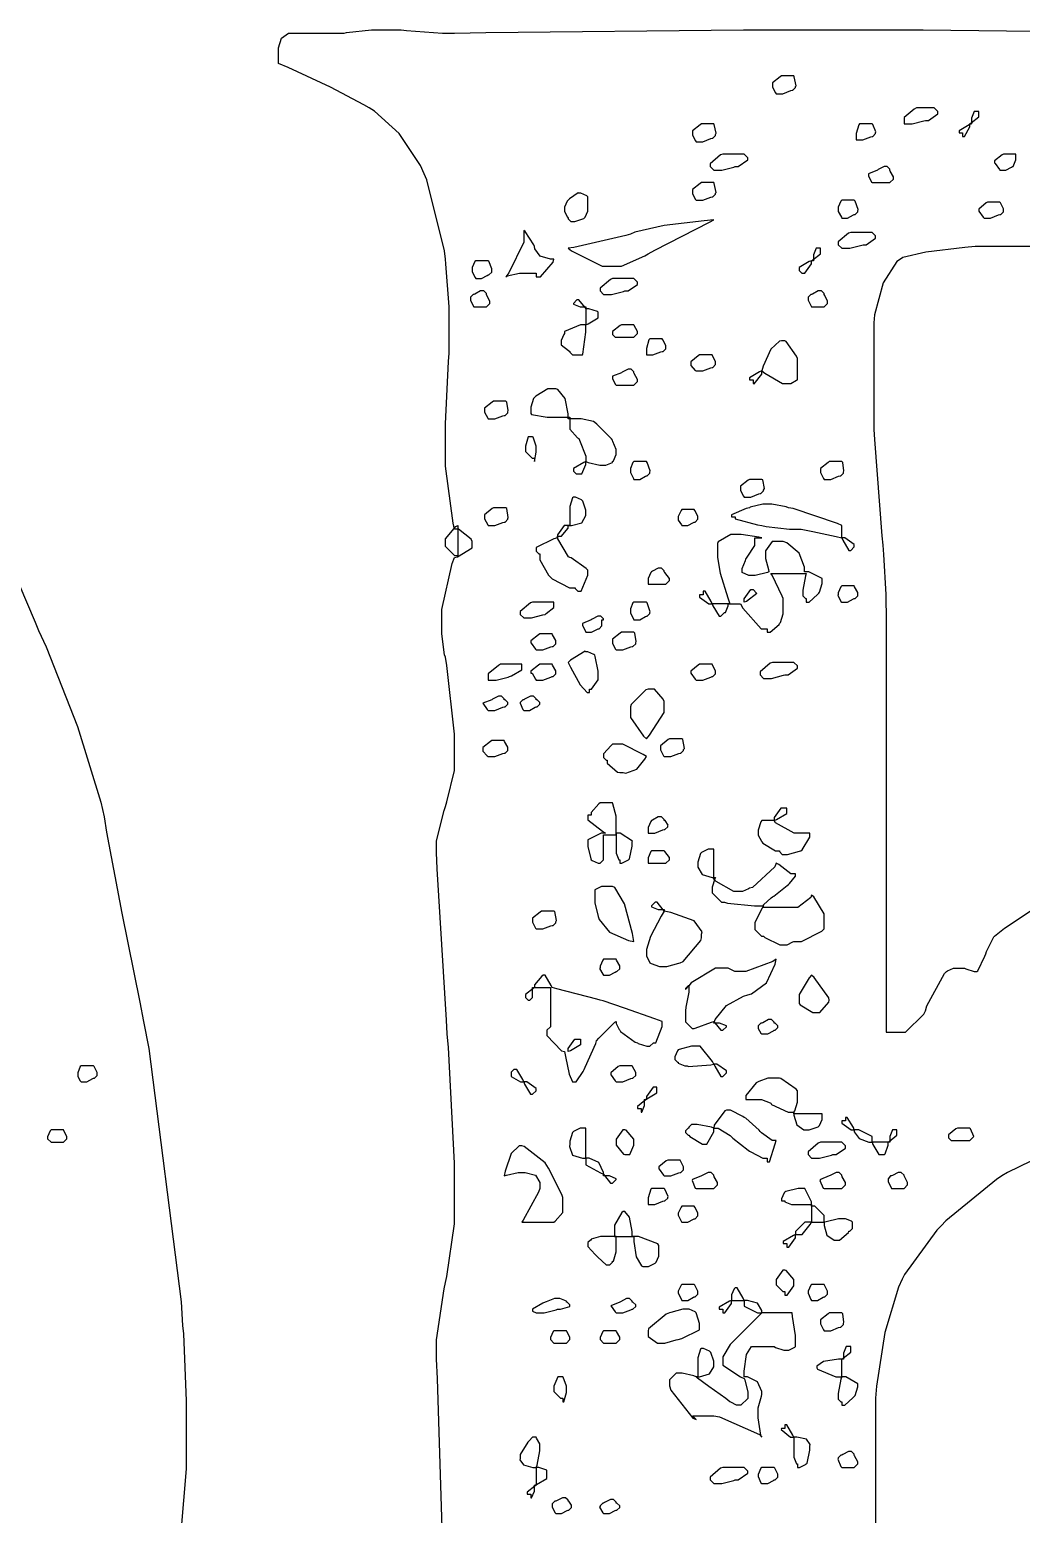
# Model space of a CAD drawing. Extents: x 55 to 302, y 40 to 307.
# Drawn here: x 137.55 to 157.23, y 113.44 to 142.91 of the extents above; entities that cross this region are included whole.
import ezdxf

# ---------------------------------------------------------------- set-up
doc = ezdxf.new("R2010")
doc.units = 0
doc.header["$MEASUREMENT"] = 0

msp = doc.modelspace()

# ---------------------------------------------------------------- linework, layer by layer
at = {"color": 32}
for points in [[(145.758, 112.528), (145.644, 116.136), (145.627, 116.523), (145.627, 116.903), (145.776, 117.917), (145.803, 118.04), (145.83, 118.164), (145.98, 119.209), (145.98, 119.556), (145.98, 120.412), (145.864, 122.706), (145.838, 122.979), (145.82, 123.253), (145.635, 126.252), (145.627, 126.577), (145.627, 126.807), (145.776, 127.415), (145.803, 127.493), (145.83, 127.581), (145.98, 128.204), (145.98, 128.411), (145.98, 128.924), (145.83, 130.291), (145.803, 130.458), (145.785, 130.502), (145.733, 130.919), (145.733, 131.057), (145.733, 131.402), (145.936, 132.318), (145.98, 132.432), (146.04, 132.45), (146.333, 132.624), (146.333, 132.68), (146.333, 132.751), (146.315, 132.795), (146.062, 132.997), (145.98, 132.997), (145.952, 133.113), (145.803, 134.244), (145.803, 134.621), (145.803, 135.088), (145.864, 136.323), (145.874, 136.489), (145.874, 137.09), (145.874, 137.408), (145.812, 138.263), (145.803, 138.359), (145.785, 138.519), (145.433, 139.93), (145.38, 140.053), (145.308, 140.213), (144.885, 140.852), (144.391, 141.297), (144.286, 141.358), (144.18, 141.42), (143.518, 141.773), (142.681, 142.161), (142.486, 142.24), (142.486, 142.486), (142.486, 142.551), (142.544, 142.743), (142.686, 142.839), (142.735, 142.839), (143.793, 142.839), (143.837, 142.857), (144.333, 142.911), (144.498, 142.911), (144.921, 142.911), (145.026, 142.893), (145.741, 142.839), (145.98, 142.839), (146.605, 142.857), (151.718, 142.911), (153.422, 142.911), (155.283, 142.911), (160.257, 142.849)], [(159.033, 138.606), (156.317, 138.606), (156.112, 138.589), (155.337, 138.497), (154.878, 138.387), (154.833, 138.359), (154.763, 138.307), (154.491, 137.884), (154.322, 137.249), (154.304, 137.09), (154.304, 134.973), (154.322, 134.779), (154.463, 132.866), (154.481, 132.68), (154.499, 132.496), (154.543, 131.702), (154.553, 131.166), (154.553, 130.987), (154.553, 123.013), (154.799, 123.013), (154.932, 123.013), (155.301, 123.366), (155.328, 123.436), (155.355, 123.534), (155.707, 124.179), (155.751, 124.214), (155.768, 124.231), (155.888, 124.284), (155.928, 124.284), (156.104, 124.284), (156.13, 124.267), (156.296, 124.214), (156.351, 124.214), (156.367, 124.231), (156.509, 124.522), (156.527, 124.567), (156.544, 124.611), (156.686, 124.901), (156.704, 124.919), (156.897, 125.078), (157.982, 125.797)], [(137.009, 132.672), (137.654, 131.147), (137.724, 130.987), (137.874, 130.661), (138.496, 129.082), (138.958, 127.575), (139.03, 127.283), (139.075, 126.983), (139.378, 125.374), (139.735, 123.606), (139.806, 123.226), (139.806, 123.226), (139.911, 122.688), (140.554, 117.661), (140.582, 117.192), (140.599, 117.026), (140.652, 115.696), (140.652, 115.252), (140.652, 114.344), (140.45, 111.911)], [(158.105, 120.782), (156.96, 120.227), (156.846, 120.157), (156.74, 120.086), (155.733, 119.266), (155.645, 119.169), (155.557, 119.08), (154.914, 118.199), (154.869, 118.11), (154.798, 117.952), (154.525, 117.048), (154.357, 115.985), (154.34, 115.747), (154.34, 112.43)]]:
    msp.add_lwpolyline(points, dxfattribs=at)
for points in [[(152.717, 141.993), (152.47, 141.993), (152.443, 141.976), (152.294, 141.857), (152.294, 141.817), (152.294, 141.773), (152.354, 141.658), (152.364, 141.64), (152.436, 141.64), (152.496, 141.64), (152.655, 141.702), (152.683, 141.71), (152.699, 141.71), (152.753, 141.764), (152.753, 141.781), (152.761, 141.799), (152.725, 141.976), (152.717, 141.993)], [(154.905, 141.041), (154.976, 141.041), (155.064, 141.041), (155.301, 141.103), (155.328, 141.111), (155.389, 141.111), (155.575, 141.243), (155.575, 141.288), (155.505, 141.358), (155.152, 141.358), (155.108, 141.332), (154.905, 141.166), (154.905, 141.111), (154.905, 141.041)], [(156.21, 141.041), (156.236, 141.059), (156.387, 141.178), (156.387, 141.217), (156.387, 141.288), (156.317, 141.288), (156.299, 141.288), (156.245, 141.155), (156.245, 141.111), (156.245, 141.041), (156.2, 141.024), (155.998, 140.904), (155.998, 140.865), (156.068, 140.865), (156.068, 140.794), (156.103, 140.794), (156.21, 140.98), (156.21, 141.041)], [(151.129, 141.041), (150.883, 141.041), (150.855, 141.024), (150.706, 140.904), (150.706, 140.865), (150.706, 140.82), (150.767, 140.706), (150.777, 140.688), (150.848, 140.688), (150.909, 140.688), (151.068, 140.75), (151.095, 140.758), (151.112, 140.758), (151.165, 140.812), (151.165, 140.829), (151.173, 140.856), (151.138, 141.032), (151.129, 141.041)], [(154.27, 141.041), (154.023, 141.041), (154.005, 141.024), (153.952, 140.852), (153.952, 140.794), (153.952, 140.722), (154.023, 140.722), (154.084, 140.722), (154.243, 140.786), (154.27, 140.794), (154.287, 140.794), (154.34, 140.848), (154.34, 140.865), (154.348, 140.883), (154.287, 141.032), (154.27, 141.041)], [(151.73, 140.442), (151.306, 140.442), (151.262, 140.424), (151.059, 140.251), (151.059, 140.193), (151.129, 140.123), (151.201, 140.123), (151.289, 140.123), (151.526, 140.185), (151.554, 140.193), (151.614, 140.193), (151.801, 140.325), (151.801, 140.37), (151.73, 140.442)], [(156.81, 140.123), (156.88, 140.123), (156.924, 140.123), (157.038, 140.185), (157.056, 140.193), (157.073, 140.193), (157.127, 140.325), (157.127, 140.37), (157.127, 140.442), (156.88, 140.442), (156.852, 140.424), (156.704, 140.305), (156.704, 140.265), (156.712, 140.257), (156.8, 140.133), (156.81, 140.123)], [(154.27, 139.876), (154.623, 139.876), (154.693, 139.947), (154.693, 139.991), (154.631, 140.106), (154.623, 140.123), (154.623, 140.141), (154.569, 140.193), (154.553, 140.193), (154.509, 140.193), (154.392, 140.133), (154.376, 140.123), (154.2, 140.053), (154.2, 140.009), (154.26, 139.886), (154.27, 139.876)], [(151.129, 139.876), (150.883, 139.876), (150.855, 139.86), (150.706, 139.74), (150.706, 139.7), (150.706, 139.656), (150.767, 139.542), (150.777, 139.524), (150.848, 139.524), (150.909, 139.524), (151.068, 139.586), (151.095, 139.594), (151.112, 139.594), (151.165, 139.648), (151.165, 139.664), (151.173, 139.682), (151.138, 139.86), (151.129, 139.876)], [(148.237, 139.524), (148.219, 139.507), (148.167, 139.387), (148.167, 139.347), (148.167, 139.303), (148.227, 139.189), (148.237, 139.171), (148.237, 139.154), (148.289, 139.101), (148.307, 139.101), (148.369, 139.101), (148.546, 139.163), (148.555, 139.171), (148.572, 139.189), (148.626, 139.309), (148.626, 139.347), (148.626, 139.594), (148.608, 139.612), (148.488, 139.664), (148.449, 139.664), (148.439, 139.674), (148.263, 139.551), (148.237, 139.524)], [(153.917, 139.524), (153.671, 139.524), (153.653, 139.507), (153.599, 139.387), (153.599, 139.347), (153.599, 139.303), (153.661, 139.189), (153.671, 139.171), (153.741, 139.171), (153.785, 139.171), (153.899, 139.233), (153.917, 139.241), (153.934, 139.241), (153.988, 139.295), (153.988, 139.311), (153.996, 139.339), (153.934, 139.507), (153.917, 139.524)], [(156.493, 139.171), (156.563, 139.171), (156.624, 139.171), (156.782, 139.233), (156.81, 139.241), (156.826, 139.241), (156.88, 139.295), (156.88, 139.311), (156.88, 139.355), (156.818, 139.471), (156.81, 139.488), (156.563, 139.488), (156.536, 139.471), (156.387, 139.351), (156.387, 139.311), (156.387, 139.311), (156.475, 139.189), (156.493, 139.171)], [(148.237, 138.571), (148.307, 138.519), (148.915, 138.219), (149.119, 138.219), (149.295, 138.219), (149.762, 138.421), (149.824, 138.465), (149.957, 138.537), (151.041, 139.091), (151.129, 139.135), (150.935, 139.119), (150.142, 139.022), (149.56, 138.89), (149.472, 138.854), (149.383, 138.828), (148.351, 138.589), (148.237, 138.571)], [(147.355, 138.924), (147.355, 138.695), (147.063, 138.086), (147.002, 138.006), (147.028, 138.024), (147.272, 138.077), (147.355, 138.077), (147.602, 138.077), (147.602, 138.006), (147.69, 138.006), (147.937, 138.298), (147.954, 138.359), (147.886, 138.359), (147.68, 138.417), (147.575, 138.562), (147.567, 138.606), (147.557, 138.642), (147.381, 138.908), (147.355, 138.924)], [(153.671, 138.571), (153.741, 138.571), (153.829, 138.571), (154.066, 138.634), (154.094, 138.642), (154.154, 138.642), (154.34, 138.774), (154.34, 138.818), (154.27, 138.888), (153.847, 138.888), (153.803, 138.872), (153.599, 138.7), (153.599, 138.642), (153.671, 138.571)], [(153.07, 138.325), (153.025, 138.307), (152.823, 138.188), (152.823, 138.148), (152.823, 138.13), (152.876, 138.077), (152.893, 138.077), (152.937, 138.077), (153.07, 138.263), (153.07, 138.325), (153.096, 138.343), (153.246, 138.462), (153.246, 138.501), (153.246, 138.571), (153.176, 138.571), (153.158, 138.571), (153.106, 138.439), (153.106, 138.395), (153.106, 138.325), (153.07, 138.325)], [(146.649, 138.325), (146.403, 138.325), (146.385, 138.307), (146.333, 138.188), (146.333, 138.148), (146.333, 138.104), (146.393, 137.99), (146.403, 137.972), (146.473, 137.972), (146.517, 137.972), (146.631, 138.034), (146.649, 138.042), (146.666, 138.042), (146.72, 138.096), (146.72, 138.113), (146.72, 138.166), (146.666, 138.316), (146.649, 138.325)], [(148.942, 137.654), (149.013, 137.654), (149.101, 137.654), (149.339, 137.716), (149.365, 137.724), (149.427, 137.724), (149.614, 137.856), (149.614, 137.9), (149.542, 137.972), (149.119, 137.972), (149.075, 137.954), (148.872, 137.782), (148.872, 137.724), (148.942, 137.654)], [(146.367, 137.407), (146.615, 137.407), (146.685, 137.477), (146.685, 137.521), (146.623, 137.637), (146.615, 137.654), (146.615, 137.672), (146.561, 137.724), (146.543, 137.724), (146.499, 137.724), (146.385, 137.663), (146.367, 137.654), (146.349, 137.654), (146.297, 137.601), (146.297, 137.583), (146.297, 137.539), (146.357, 137.416), (146.367, 137.407)], [(153.318, 137.654), (153.318, 137.672), (153.264, 137.724), (153.246, 137.724), (153.202, 137.724), (153.088, 137.663), (153.07, 137.654), (153.052, 137.654), (152.999, 137.601), (152.999, 137.583), (152.999, 137.539), (153.06, 137.425), (153.07, 137.407), (153.318, 137.407), (153.388, 137.477), (153.388, 137.521), (153.334, 137.637), (153.318, 137.654)], [(148.59, 137.054), (148.483, 137.054), (148.167, 136.922), (148.167, 136.878), (148.149, 136.861), (148.096, 136.741), (148.096, 136.701), (148.096, 136.657), (148.245, 136.543), (148.273, 136.525), (148.273, 136.508), (148.325, 136.455), (148.343, 136.455), (148.519, 136.455), (148.528, 136.473), (148.59, 136.91), (148.59, 137.054), (148.634, 137.072), (148.836, 137.192), (148.836, 137.231), (148.836, 137.301), (148.819, 137.319), (148.646, 137.371), (148.59, 137.371), (148.572, 137.399), (148.452, 137.547), (148.413, 137.547), (148.343, 137.477), (148.343, 137.461), (148.475, 137.407), (148.519, 137.407), (148.59, 137.407), (148.59, 137.054)], [(149.189, 136.808), (149.542, 136.808), (149.614, 136.878), (149.614, 136.922), (149.55, 137.038), (149.542, 137.054), (149.295, 137.054), (149.268, 137.038), (149.119, 136.918), (149.119, 136.878), (149.119, 136.861), (149.171, 136.808), (149.189, 136.808)], [(149.79, 136.455), (149.86, 136.455), (149.921, 136.455), (150.079, 136.517), (150.107, 136.525), (150.124, 136.525), (150.177, 136.579), (150.177, 136.595), (150.177, 136.639), (150.115, 136.755), (150.107, 136.772), (149.86, 136.772), (149.842, 136.755), (149.79, 136.583), (149.79, 136.525), (149.79, 136.455)], [(150.777, 136.136), (150.848, 136.136), (150.909, 136.136), (151.068, 136.2), (151.095, 136.208), (151.112, 136.208), (151.165, 136.262), (151.165, 136.278), (151.165, 136.323), (151.103, 136.438), (151.095, 136.455), (150.848, 136.455), (150.821, 136.438), (150.672, 136.318), (150.672, 136.278), (150.672, 136.244), (150.759, 136.146), (150.777, 136.136)], [(152.083, 136.136), (152.039, 136.12), (151.835, 136), (151.835, 135.96), (151.907, 135.96), (151.907, 135.89), (151.927, 135.883), (152.083, 136.073), (152.083, 136.136), (152.144, 136.092), (152.495, 135.89), (152.612, 135.89), (152.656, 135.89), (152.771, 135.952), (152.789, 135.96), (152.789, 136.385), (152.771, 136.429), (152.567, 136.719), (152.54, 136.737), (152.47, 136.737), (152.435, 136.729), (152.262, 136.569), (152.109, 136.234), (152.083, 136.136)], [(149.189, 135.855), (149.542, 135.855), (149.614, 135.926), (149.614, 135.97), (149.55, 136.085), (149.542, 136.102), (149.542, 136.12), (149.488, 136.172), (149.472, 136.172), (149.427, 136.172), (149.312, 136.112), (149.295, 136.102), (149.119, 136.032), (149.119, 135.988), (149.171, 135.873), (149.189, 135.855)], [(148.59, 134.338), (148.634, 134.322), (148.865, 134.268), (148.942, 134.268), (148.987, 134.268), (149.119, 134.322), (149.119, 134.338), (149.135, 134.356), (149.189, 134.476), (149.189, 134.515), (149.189, 134.577), (149.127, 134.735), (149.119, 134.761), (149.101, 134.789), (148.81, 135.079), (148.766, 135.114), (148.739, 135.132), (148.495, 135.184), (148.413, 135.184), (148.237, 135.184), (148.237, 135.286), (148.179, 135.591), (148.034, 135.767), (147.99, 135.783), (147.92, 135.783), (147.832, 135.783), (147.593, 135.635), (147.567, 135.607), (147.549, 135.591), (147.497, 135.418), (147.497, 135.36), (147.497, 135.29), (147.513, 135.274), (147.818, 135.22), (147.92, 135.22), (148.273, 135.22), (148.273, 135.044), (148.273, 134.983), (148.422, 134.807), (148.449, 134.797), (148.466, 134.763), (148.59, 134.444), (148.59, 134.338), (148.546, 134.322), (148.343, 134.202), (148.343, 134.162), (148.343, 134.145), (148.395, 134.092), (148.413, 134.092), (148.483, 134.092), (148.51, 134.092), (148.59, 134.277), (148.59, 134.338)], [(147.002, 135.537), (146.756, 135.537), (146.728, 135.52), (146.579, 135.401), (146.579, 135.36), (146.579, 135.316), (146.64, 135.202), (146.649, 135.184), (146.72, 135.184), (146.782, 135.184), (146.94, 135.246), (146.968, 135.254), (146.984, 135.254), (147.038, 135.308), (147.038, 135.326), (147.046, 135.352), (147.019, 135.52), (147.002, 135.537)], [(147.602, 134.585), (147.602, 134.647), (147.54, 134.823), (147.531, 134.831), (147.461, 134.831), (147.443, 134.831), (147.391, 134.647), (147.391, 134.585), (147.391, 134.541), (147.523, 134.408), (147.567, 134.408), (147.567, 134.338), (147.567, 134.338), (147.602, 134.524), (147.602, 134.585)], [(149.79, 134.338), (149.542, 134.338), (149.524, 134.322), (149.472, 134.202), (149.472, 134.162), (149.472, 134.118), (149.532, 134.003), (149.542, 133.985), (149.614, 133.985), (149.658, 133.985), (149.772, 134.047), (149.79, 134.056), (149.806, 134.056), (149.86, 134.109), (149.86, 134.126), (149.868, 134.153), (149.806, 134.322), (149.79, 134.338)], [(153.671, 134.338), (153.422, 134.338), (153.396, 134.322), (153.246, 134.202), (153.246, 134.162), (153.246, 134.118), (153.308, 134.003), (153.318, 133.985), (153.388, 133.985), (153.449, 133.985), (153.607, 134.047), (153.635, 134.056), (153.651, 134.056), (153.705, 134.109), (153.705, 134.126), (153.713, 134.153), (153.687, 134.322), (153.671, 134.338)], [(152.083, 133.985), (151.835, 133.985), (151.809, 133.969), (151.658, 133.849), (151.658, 133.809), (151.658, 133.765), (151.721, 133.651), (151.73, 133.633), (151.801, 133.633), (151.861, 133.633), (152.02, 133.695), (152.047, 133.703), (152.064, 133.703), (152.117, 133.756), (152.117, 133.773), (152.134, 133.801), (152.099, 133.977), (152.083, 133.985)], [(148.237, 133.067), (148.303, 133.067), (148.506, 133.125), (148.59, 133.267), (148.59, 133.314), (148.59, 133.376), (148.528, 133.554), (148.519, 133.562), (148.501, 133.58), (148.382, 133.633), (148.343, 133.633), (148.325, 133.616), (148.273, 133.444), (148.273, 133.386), (148.273, 133.067), (148.203, 133.067), (148.159, 133.067), (148.026, 132.883), (148.026, 132.821), (147.954, 132.804), (147.602, 132.632), (147.602, 132.574), (147.602, 132.558), (147.655, 132.504), (147.673, 132.504), (147.673, 132.389), (147.848, 132.081), (147.884, 132.045), (147.919, 132.011), (148.263, 131.833), (148.379, 131.833), (148.379, 131.816), (148.431, 131.763), (148.449, 131.763), (148.493, 131.763), (148.626, 132.081), (148.626, 132.185), (148.598, 132.213), (148.299, 132.424), (148.273, 132.432), (148.245, 132.45), (148.034, 132.804), (148.026, 132.857), (148.096, 132.857), (148.102, 132.854), (148.237, 133.015), (148.237, 133.067)], [(147.002, 133.42), (146.756, 133.42), (146.728, 133.404), (146.579, 133.284), (146.579, 133.244), (146.579, 133.2), (146.64, 133.085), (146.649, 133.067), (146.72, 133.067), (146.782, 133.067), (146.94, 133.13), (146.968, 133.138), (146.984, 133.138), (147.038, 133.192), (147.038, 133.21), (147.046, 133.227), (147.019, 133.404), (147.002, 133.42)], [(150.496, 133.067), (150.566, 133.067), (150.61, 133.067), (150.724, 133.13), (150.742, 133.138), (150.759, 133.138), (150.813, 133.192), (150.813, 133.21), (150.813, 133.254), (150.75, 133.368), (150.742, 133.386), (150.496, 133.386), (150.478, 133.368), (150.424, 133.249), (150.424, 133.21), (150.424, 133.175), (150.486, 133.085), (150.496, 133.067)], [(153.671, 133.067), (153.583, 133.112), (152.701, 133.404), (152.612, 133.42), (152.568, 133.438), (152.283, 133.49), (152.188, 133.49), (152.099, 133.49), (151.853, 133.43), (151.835, 133.42), (151.773, 133.404), (151.482, 133.284), (151.482, 133.244), (151.554, 133.244), (151.554, 133.2), (151.995, 133.085), (152.083, 133.067), (152.171, 133.051), (152.634, 132.997), (152.789, 132.997), (152.864, 132.997), (153.096, 132.949), (153.555, 132.848), (153.671, 132.821), (153.687, 132.777), (153.807, 132.574), (153.847, 132.574), (153.917, 132.644), (153.917, 132.689), (153.731, 132.821), (153.671, 132.821), (153.671, 133.067)], [(146.05, 132.468), (145.988, 132.468), (145.803, 132.654), (145.803, 132.715), (145.803, 132.803), (146.006, 133.051), (146.05, 133.067), (146.05, 132.468)], [(152.083, 132.821), (152.021, 132.839), (151.67, 132.891), (151.554, 132.891), (151.466, 132.891), (151.217, 132.742), (151.201, 132.715), (151.201, 132.538), (151.201, 132.435), (151.258, 132.121), (151.404, 131.632), (151.448, 131.516), (151.095, 131.516), (151.077, 131.56), (150.957, 131.763), (150.919, 131.763), (150.919, 131.692), (150.848, 131.692), (150.848, 131.648), (151.033, 131.516), (151.095, 131.516), (151.112, 131.472), (151.232, 131.269), (151.271, 131.269), (151.342, 131.34), (151.358, 131.34), (151.412, 131.472), (151.412, 131.516), (151.658, 131.516), (151.703, 131.428), (152.067, 131.021), (152.188, 131.021), (152.188, 130.951), (152.25, 130.951), (152.426, 131.101), (152.436, 131.127), (152.452, 131.145), (152.506, 131.317), (152.506, 131.374), (152.506, 131.622), (152.488, 131.666), (152.286, 132.081), (152.26, 132.115), (152.965, 132.115), (152.947, 132.071), (152.893, 131.787), (152.893, 131.692), (152.893, 131.676), (152.947, 131.622), (152.965, 131.622), (152.965, 131.55), (153.025, 131.55), (153.184, 131.7), (153.212, 131.727), (153.228, 131.745), (153.282, 131.918), (153.282, 131.975), (153.282, 132.019), (153.017, 132.151), (152.929, 132.151), (152.929, 132.243), (152.823, 132.518), (152.576, 132.725), (152.506, 132.751), (152.33, 132.751), (152.286, 132.751), (152.153, 132.566), (152.153, 132.504), (152.153, 132.416), (152.214, 132.195), (152.224, 132.151), (152.196, 132.133), (151.952, 132.079), (151.871, 132.079), (151.827, 132.079), (151.694, 132.133), (151.694, 132.151), (151.694, 132.213), (151.755, 132.372), (151.765, 132.398), (151.791, 132.442), (151.941, 132.673), (151.941, 132.751), (151.941, 132.821), (152.083, 132.821)], [(150.143, 132.151), (150.143, 132.169), (150.089, 132.221), (150.071, 132.221), (150.027, 132.221), (149.913, 132.161), (149.895, 132.151), (149.877, 132.133), (149.824, 132.015), (149.824, 131.975), (149.824, 131.903), (150.177, 131.903), (150.247, 131.975), (150.247, 132.019), (150.159, 132.133), (150.143, 132.151)], [(151.73, 131.55), (151.73, 131.612), (151.863, 131.798), (151.907, 131.798), (151.977, 131.727), (151.981, 131.716), (151.775, 131.56), (151.73, 131.55)], [(153.671, 131.55), (153.741, 131.55), (153.785, 131.55), (153.899, 131.614), (153.917, 131.622), (153.934, 131.622), (153.988, 131.676), (153.988, 131.692), (153.988, 131.736), (153.925, 131.852), (153.917, 131.869), (153.671, 131.869), (153.653, 131.852), (153.599, 131.732), (153.599, 131.692), (153.589, 131.684), (153.653, 131.56), (153.671, 131.55)], [(147.954, 131.55), (147.531, 131.55), (147.487, 131.534), (147.285, 131.361), (147.285, 131.304), (147.355, 131.233), (147.425, 131.233), (147.513, 131.233), (147.734, 131.295), (147.778, 131.304), (147.804, 131.322), (147.954, 131.441), (147.954, 131.48), (147.954, 131.55)], [(149.79, 131.55), (149.542, 131.55), (149.524, 131.534), (149.472, 131.414), (149.472, 131.374), (149.472, 131.33), (149.532, 131.215), (149.542, 131.197), (149.614, 131.197), (149.658, 131.197), (149.772, 131.261), (149.79, 131.269), (149.806, 131.269), (149.86, 131.323), (149.86, 131.34), (149.868, 131.358), (149.806, 131.534), (149.79, 131.55)], [(148.942, 131.197), (148.942, 131.215), (148.889, 131.269), (148.872, 131.269), (148.828, 131.269), (148.712, 131.207), (148.696, 131.197), (148.519, 131.127), (148.519, 131.083), (148.58, 130.969), (148.59, 130.951), (148.66, 130.951), (148.704, 130.951), (148.819, 131.013), (148.836, 131.021), (148.854, 131.021), (148.908, 131.075), (148.908, 131.093), (148.908, 131.197), (148.942, 131.197)], [(147.602, 130.598), (147.673, 130.598), (147.734, 130.598), (147.893, 130.66), (147.92, 130.668), (147.937, 130.668), (147.99, 130.722), (147.99, 130.74), (147.99, 130.784), (147.928, 130.899), (147.92, 130.917), (147.673, 130.917), (147.646, 130.899), (147.497, 130.78), (147.497, 130.74), (147.505, 130.732), (147.592, 130.616), (147.602, 130.598)], [(149.542, 130.951), (149.295, 130.951), (149.268, 130.934), (149.119, 130.815), (149.119, 130.774), (149.119, 130.73), (149.179, 130.616), (149.189, 130.598), (149.261, 130.598), (149.321, 130.598), (149.48, 130.66), (149.508, 130.668), (149.524, 130.668), (149.578, 130.722), (149.578, 130.74), (149.586, 130.766), (149.56, 130.934), (149.542, 130.951)], [(148.237, 130.351), (148.281, 130.255), (148.475, 129.906), (148.613, 129.752), (148.66, 129.752), (148.66, 129.822), (148.704, 129.822), (148.836, 130.008), (148.836, 130.069), (148.836, 130.175), (148.775, 130.466), (148.766, 130.492), (148.748, 130.51), (148.628, 130.564), (148.59, 130.564), (148.572, 130.573), (148.281, 130.395), (148.237, 130.351)], [(146.649, 129.999), (146.72, 129.999), (146.808, 129.999), (147.046, 130.061), (147.072, 130.069), (147.116, 130.087), (147.321, 130.207), (147.321, 130.245), (147.321, 130.315), (146.896, 130.315), (146.852, 130.289), (146.649, 130.124), (146.649, 130.069), (146.649, 129.999)], [(147.602, 129.999), (147.673, 129.999), (147.734, 129.999), (147.893, 130.061), (147.92, 130.069), (147.937, 130.069), (147.99, 130.123), (147.99, 130.139), (147.99, 130.183), (147.928, 130.299), (147.92, 130.315), (147.673, 130.315), (147.646, 130.299), (147.497, 130.179), (147.497, 130.139), (147.523, 130.139), (147.592, 130.017), (147.602, 129.999)], [(150.777, 129.999), (150.848, 129.999), (150.909, 129.999), (151.068, 130.061), (151.095, 130.069), (151.112, 130.069), (151.165, 130.123), (151.165, 130.139), (151.165, 130.183), (151.103, 130.299), (151.095, 130.315), (150.848, 130.315), (150.821, 130.299), (150.672, 130.179), (150.672, 130.139), (150.672, 130.139), (150.759, 130.017), (150.777, 129.999)], [(152.717, 130.351), (152.294, 130.351), (152.25, 130.335), (152.047, 130.163), (152.047, 130.105), (152.117, 130.035), (152.188, 130.035), (152.276, 130.035), (152.514, 130.096), (152.54, 130.105), (152.602, 130.105), (152.789, 130.237), (152.789, 130.281), (152.717, 130.351)], [(146.649, 129.399), (146.72, 129.399), (146.782, 129.399), (146.94, 129.461), (146.968, 129.469), (146.984, 129.469), (147.038, 129.523), (147.038, 129.54), (147.038, 129.558), (146.984, 129.61), (146.968, 129.61), (146.968, 129.628), (146.914, 129.682), (146.896, 129.682), (146.852, 129.682), (146.738, 129.62), (146.72, 129.61), (146.543, 129.54), (146.543, 129.54), (146.631, 129.417), (146.649, 129.399)], [(147.355, 129.399), (147.425, 129.399), (147.469, 129.399), (147.584, 129.461), (147.602, 129.469), (147.62, 129.469), (147.673, 129.523), (147.673, 129.54), (147.673, 129.558), (147.62, 129.61), (147.602, 129.61), (147.602, 129.628), (147.548, 129.682), (147.531, 129.682), (147.487, 129.682), (147.372, 129.62), (147.355, 129.61), (147.337, 129.61), (147.285, 129.558), (147.285, 129.54), (147.285, 129.54), (147.337, 129.417), (147.355, 129.399)], [(149.79, 128.834), (149.85, 128.906), (150.143, 129.357), (150.143, 129.505), (150.143, 129.576), (150.125, 129.62), (149.951, 129.822), (149.895, 129.822), (149.824, 129.822), (149.78, 129.806), (149.488, 129.514), (149.472, 129.469), (149.472, 129.399), (149.472, 129.258), (149.736, 128.888), (149.79, 128.834)], [(146.649, 128.481), (146.72, 128.481), (146.782, 128.481), (146.94, 128.543), (146.968, 128.552), (146.984, 128.552), (147.038, 128.605), (147.038, 128.623), (147.038, 128.668), (146.976, 128.782), (146.968, 128.8), (146.72, 128.8), (146.693, 128.782), (146.543, 128.663), (146.543, 128.623), (146.543, 128.589), (146.631, 128.499), (146.649, 128.481)], [(150.496, 128.834), (150.247, 128.834), (150.221, 128.818), (150.071, 128.698), (150.071, 128.658), (150.071, 128.614), (150.133, 128.499), (150.143, 128.481), (150.213, 128.481), (150.274, 128.481), (150.432, 128.543), (150.46, 128.552), (150.476, 128.552), (150.53, 128.605), (150.53, 128.623), (150.547, 128.641), (150.512, 128.818), (150.496, 128.834)], [(149.79, 128.481), (149.728, 128.525), (149.323, 128.728), (149.189, 128.728), (149.119, 128.728), (149.091, 128.702), (148.942, 128.536), (148.942, 128.481), (148.942, 128.465), (148.995, 128.411), (149.013, 128.411), (149.013, 128.35), (149.217, 128.174), (149.261, 128.165), (149.331, 128.165), (149.383, 128.156), (149.6, 128.23), (149.762, 128.429), (149.79, 128.481)], [(149.189, 126.964), (149.189, 126.611), (149.189, 126.567), (149.243, 126.435), (149.261, 126.435), (149.261, 126.365), (149.305, 126.365), (149.419, 126.427), (149.437, 126.435), (149.454, 126.453), (149.508, 126.705), (149.508, 126.788), (149.512, 126.804), (149.269, 126.964), (149.189, 126.964), (149.189, 127.212), (149.189, 127.301), (149.127, 127.547), (149.119, 127.565), (148.872, 127.565), (148.845, 127.547), (148.696, 127.375), (148.696, 127.317), (148.626, 127.317), (148.626, 127.229), (148.916, 127), (148.978, 126.964), (148.89, 126.964), (148.626, 126.832), (148.626, 126.788), (148.626, 126.699), (148.686, 126.453), (148.696, 126.435), (148.712, 126.419), (148.832, 126.365), (148.872, 126.365), (148.942, 126.435), (148.942, 126.93), (149.189, 126.93), (149.189, 126.964)], [(152.083, 127.212), (152.065, 127.186), (152.011, 127.021), (152.011, 126.964), (152.011, 126.92), (152.073, 126.806), (152.083, 126.788), (152.099, 126.762), (152.352, 126.611), (152.436, 126.611), (152.436, 126.595), (152.488, 126.541), (152.506, 126.541), (152.594, 126.541), (152.831, 126.603), (152.859, 126.611), (152.885, 126.629), (153.035, 126.881), (153.035, 126.964), (152.859, 126.964), (152.727, 126.964), (152.356, 127.168), (152.33, 127.212), (152.374, 127.23), (152.576, 127.35), (152.576, 127.389), (152.576, 127.459), (152.506, 127.459), (152.462, 127.459), (152.33, 127.274), (152.33, 127.212), (152.083, 127.212)], [(150.143, 127.212), (150.143, 127.23), (150.089, 127.283), (150.071, 127.283), (150.027, 127.283), (149.913, 127.222), (149.895, 127.212), (149.877, 127.194), (149.824, 127.076), (149.824, 127.036), (149.824, 126.964), (149.895, 126.964), (149.957, 126.964), (150.115, 127.028), (150.143, 127.036), (150.159, 127.036), (150.213, 127.09), (150.213, 127.106), (150.22, 127.121), (150.162, 127.212), (150.143, 127.212)], [(150.143, 126.611), (149.895, 126.611), (149.877, 126.595), (149.824, 126.475), (149.824, 126.435), (149.824, 126.365), (150.177, 126.365), (150.247, 126.435), (150.247, 126.479), (150.159, 126.595), (150.143, 126.611)], [(152.364, 126.365), (152.338, 126.294), (151.897, 125.881), (151.835, 125.871), (151.817, 125.855), (151.697, 125.801), (151.658, 125.801), (151.526, 125.801), (151.173, 126.004), (151.129, 126.048), (151.129, 126.647), (151.059, 126.647), (151.015, 126.647), (150.899, 126.587), (150.883, 126.577), (150.865, 126.56), (150.813, 126.388), (150.813, 126.33), (150.813, 126.284), (150.895, 126.14), (151.098, 126.082), (151.165, 126.082), (151.147, 126.056), (151.095, 125.891), (151.095, 125.835), (151.095, 125.775), (151.28, 125.589), (151.342, 125.589), (151.402, 125.572), (151.938, 125.519), (152.117, 125.519), (152.09, 125.475), (151.941, 125.191), (151.941, 125.096), (151.941, 125.052), (152.073, 124.919), (152.117, 124.919), (152.144, 124.893), (152.441, 124.743), (152.54, 124.743), (152.585, 124.743), (152.699, 124.805), (152.717, 124.813), (152.867, 124.813), (153.274, 125.016), (153.318, 125.06), (153.318, 125.236), (153.318, 125.36), (153.114, 125.695), (153.07, 125.729), (153.052, 125.685), (152.8, 125.483), (152.717, 125.483), (152.117, 125.483), (152.117, 125.537), (152.266, 125.678), (152.294, 125.695), (152.32, 125.713), (152.585, 125.925), (152.612, 125.942), (152.629, 125.96), (152.753, 126.106), (152.753, 126.154), (152.655, 126.154), (152.417, 126.339), (152.364, 126.365)], [(149.542, 124.813), (149.516, 124.973), (149.357, 125.559), (149.163, 125.88), (149.119, 125.906), (148.942, 125.906), (148.898, 125.906), (148.783, 125.845), (148.766, 125.835), (148.766, 125.659), (148.766, 125.571), (148.827, 125.342), (148.836, 125.306), (148.854, 125.246), (149.057, 124.994), (149.436, 124.831), (149.542, 124.813)], [(150.143, 125.413), (150.081, 125.316), (149.873, 124.911), (149.79, 124.653), (149.79, 124.567), (149.79, 124.522), (149.85, 124.408), (149.86, 124.39), (149.886, 124.372), (150.052, 124.318), (150.107, 124.318), (150.195, 124.318), (150.432, 124.382), (150.46, 124.39), (150.52, 124.416), (150.873, 124.831), (150.883, 124.883), (150.883, 124.954), (150.899, 125.003), (150.737, 125.224), (150.275, 125.386), (150.143, 125.413), (150.125, 125.44), (150.005, 125.589), (149.967, 125.589), (149.895, 125.519), (149.895, 125.502), (150.027, 125.448), (150.071, 125.448), (150.143, 125.448), (150.143, 125.413)], [(147.954, 125.413), (147.708, 125.413), (147.68, 125.396), (147.531, 125.276), (147.531, 125.236), (147.531, 125.192), (147.592, 125.078), (147.602, 125.06), (147.673, 125.06), (147.734, 125.06), (147.893, 125.122), (147.92, 125.13), (147.937, 125.13), (147.99, 125.184), (147.99, 125.2), (148.007, 125.228), (147.972, 125.404), (147.954, 125.413)], [(148.942, 124.142), (149.013, 124.142), (149.057, 124.142), (149.171, 124.205), (149.189, 124.214), (149.207, 124.214), (149.261, 124.267), (149.261, 124.284), (149.261, 124.328), (149.197, 124.444), (149.189, 124.46), (148.942, 124.46), (148.924, 124.444), (148.872, 124.324), (148.872, 124.284), (148.863, 124.276), (148.924, 124.16), (148.942, 124.142)], [(151.129, 123.226), (151.147, 123.2), (151.266, 123.049), (151.306, 123.049), (151.378, 123.119), (151.378, 123.137), (151.245, 123.19), (151.201, 123.19), (151.129, 123.19), (151.156, 123.261), (151.384, 123.539), (151.721, 123.729), (151.801, 123.755), (151.879, 123.773), (152.174, 123.989), (152.346, 124.364), (152.364, 124.46), (152.302, 124.416), (151.766, 124.214), (151.588, 124.214), (151.544, 124.214), (151.428, 124.276), (151.412, 124.284), (151.342, 124.284), (151.165, 124.284), (150.68, 123.993), (150.636, 123.931), (150.618, 123.931), (150.566, 123.879), (150.566, 123.861), (150.636, 123.931), (150.636, 123.808), (150.574, 123.508), (150.566, 123.436), (150.566, 123.26), (150.566, 123.216), (150.698, 123.083), (150.742, 123.083), (150.759, 123.093), (151.085, 123.209), (151.129, 123.226)], [(149.189, 123.226), (149.189, 123.182), (149.251, 123.067), (149.261, 123.049), (149.277, 123.023), (149.57, 122.812), (149.614, 122.803), (149.63, 122.785), (149.802, 122.731), (149.86, 122.731), (149.931, 122.803), (149.975, 122.803), (150.107, 123.121), (150.107, 123.226), (149.957, 123.279), (149.357, 123.49), (148.933, 123.632), (148.872, 123.649), (148.81, 123.667), (148.016, 123.869), (147.92, 123.895), (147.902, 123.939), (147.782, 124.142), (147.744, 124.142), (147.716, 124.126), (147.567, 123.953), (147.567, 123.895), (147.54, 123.879), (147.391, 123.759), (147.391, 123.719), (147.391, 123.702), (147.443, 123.649), (147.461, 123.649), (147.478, 123.649), (147.531, 123.702), (147.531, 123.719), (147.531, 123.895), (147.884, 123.895), (147.884, 123.119), (147.814, 123.049), (147.814, 122.944), (148.105, 122.644), (148.167, 122.626), (148.183, 122.53), (148.255, 122.181), (148.321, 122.025), (148.343, 122.025), (148.395, 122.025), (148.537, 122.229), (148.555, 122.273), (148.572, 122.318), (148.784, 122.785), (148.802, 122.837), (148.846, 122.891), (149.163, 123.209), (149.189, 123.226)], [(153.07, 124.142), (153.025, 124.09), (152.823, 123.759), (152.823, 123.649), (152.823, 123.578), (152.84, 123.552), (153.092, 123.402), (153.176, 123.402), (153.236, 123.402), (153.413, 123.605), (153.422, 123.649), (153.413, 123.693), (153.122, 124.098), (153.07, 124.142)], [(152.083, 122.979), (152.153, 122.979), (152.198, 122.979), (152.312, 123.041), (152.33, 123.049), (152.346, 123.049), (152.4, 123.103), (152.4, 123.119), (152.4, 123.137), (152.346, 123.19), (152.33, 123.19), (152.33, 123.208), (152.276, 123.26), (152.26, 123.26), (152.215, 123.26), (152.099, 123.2), (152.083, 123.19), (152.065, 123.19), (152.011, 123.137), (152.011, 123.119), (152.011, 123.085), (152.065, 122.989), (152.083, 122.979)], [(148.237, 122.626), (148.237, 122.688), (148.369, 122.873), (148.413, 122.873), (148.483, 122.873), (148.483, 122.803), (148.483, 122.759), (148.281, 122.644), (148.237, 122.626)], [(151.129, 122.378), (151.103, 122.432), (150.858, 122.731), (150.777, 122.731), (150.688, 122.731), (150.442, 122.67), (150.424, 122.66), (150.406, 122.644), (150.354, 122.524), (150.354, 122.484), (150.354, 122.468), (150.406, 122.414), (150.424, 122.414), (150.424, 122.397), (150.556, 122.344), (150.6, 122.344), (150.627, 122.327), (151.068, 122.362), (151.129, 122.378), (151.147, 122.334), (151.266, 122.131), (151.306, 122.131), (151.378, 122.202), (151.378, 122.246), (151.191, 122.378), (151.129, 122.378)], [(138.571, 122.025), (138.642, 122.025), (138.686, 122.025), (138.8, 122.089), (138.818, 122.097), (138.835, 122.097), (138.888, 122.151), (138.888, 122.167), (138.888, 122.211), (138.826, 122.327), (138.818, 122.344), (138.571, 122.344), (138.553, 122.327), (138.501, 122.207), (138.501, 122.167), (138.501, 122.133), (138.553, 122.043), (138.571, 122.025)], [(149.189, 122.025), (149.261, 122.025), (149.321, 122.025), (149.48, 122.089), (149.508, 122.097), (149.524, 122.097), (149.578, 122.151), (149.578, 122.167), (149.578, 122.211), (149.516, 122.327), (149.508, 122.344), (149.261, 122.344), (149.233, 122.327), (149.085, 122.207), (149.085, 122.167), (149.093, 122.159), (149.171, 122.043), (149.189, 122.025)], [(147.355, 122.025), (147.337, 122.069), (147.217, 122.273), (147.179, 122.273), (147.161, 122.273), (147.108, 122.22), (147.108, 122.202), (147.108, 122.131), (147.108, 122.131), (147.293, 122.025), (147.355, 122.025), (147.372, 121.981), (147.491, 121.779), (147.531, 121.779), (147.602, 121.849), (147.602, 121.893), (147.416, 122.025), (147.355, 122.025)], [(152.717, 121.426), (152.735, 121.453), (152.789, 121.619), (152.789, 121.672), (152.789, 121.849), (152.761, 121.877), (152.462, 122.089), (152.436, 122.097), (152.26, 122.097), (152.198, 122.097), (152.02, 122.035), (152.011, 122.025), (151.967, 122.009), (151.765, 121.757), (151.765, 121.672), (152.011, 121.672), (152.073, 121.672), (152.25, 121.612), (152.26, 121.602), (152.276, 121.576), (152.607, 121.426), (152.717, 121.426), (152.717, 121.363), (152.775, 121.171), (152.917, 121.073), (152.965, 121.073), (153.025, 121.073), (153.202, 121.135), (153.212, 121.143), (153.228, 121.161), (153.282, 121.281), (153.282, 121.32), (153.282, 121.392), (152.717, 121.392), (152.717, 121.426)], [(149.79, 121.672), (149.762, 121.656), (149.614, 121.536), (149.614, 121.496), (149.684, 121.496), (149.684, 121.426), (149.701, 121.426), (149.754, 121.558), (149.754, 121.602), (149.754, 121.672), (149.798, 121.69), (150.001, 121.81), (150.001, 121.849), (150.001, 121.921), (149.931, 121.921), (149.926, 121.923), (149.79, 121.736), (149.79, 121.672)], [(151.129, 121.109), (151.217, 121.109), (151.456, 120.96), (151.482, 120.933), (151.509, 120.906), (151.809, 120.668), (151.835, 120.65), (151.861, 120.633), (152.105, 120.51), (152.188, 120.51), (152.188, 120.438), (152.232, 120.438), (152.346, 120.792), (152.364, 120.862), (152.284, 120.862), (152.073, 121.012), (152.047, 121.039), (152.029, 121.065), (151.765, 121.303), (151.73, 121.32), (151.703, 121.338), (151.459, 121.462), (151.378, 121.462), (151.35, 121.453), (151.138, 121.163), (151.129, 121.109), (151.085, 121.127), (150.8, 121.179), (150.706, 121.179), (150.688, 121.179), (150.636, 121.127), (150.636, 121.109), (150.618, 121.109), (150.566, 121.056), (150.566, 121.039), (150.566, 121.021), (150.618, 120.967), (150.636, 120.967), (150.653, 120.941), (150.905, 120.79), (150.989, 120.79), (150.989, 120.79), (151.129, 121.03), (151.129, 121.109)], [(154.27, 120.826), (154.27, 120.897), (154.27, 120.941), (154.005, 121.073), (153.917, 121.073), (153.899, 121.117), (153.779, 121.32), (153.741, 121.32), (153.741, 121.249), (153.671, 121.249), (153.671, 121.205), (153.855, 121.073), (153.917, 121.073), (153.917, 121.03), (154.014, 120.898), (154.205, 120.826), (154.27, 120.826), (154.287, 120.782), (154.407, 120.58), (154.446, 120.58), (154.517, 120.58), (154.533, 120.598), (154.587, 120.77), (154.587, 120.826), (154.613, 120.844), (154.763, 120.964), (154.763, 121.003), (154.763, 121.073), (154.693, 121.073), (154.675, 121.073), (154.623, 120.941), (154.623, 120.897), (154.623, 120.826), (154.27, 120.826)], [(137.972, 120.826), (138.219, 120.826), (138.289, 120.897), (138.289, 120.941), (138.227, 121.056), (138.219, 121.073), (137.972, 121.073), (137.954, 121.056), (137.9, 120.937), (137.9, 120.897), (137.972, 120.826)], [(148.59, 120.51), (148.59, 121.109), (148.519, 121.109), (148.475, 121.109), (148.36, 121.048), (148.343, 121.039), (148.325, 121.021), (148.273, 120.849), (148.273, 120.79), (148.263, 120.74), (148.325, 120.571), (148.524, 120.51), (148.59, 120.51), (148.59, 120.438), (148.59, 120.377), (148.88, 120.219), (148.942, 120.191), (148.959, 120.165), (149.079, 120.015), (149.119, 120.015), (149.189, 120.085), (149.189, 120.103), (149.057, 120.157), (149.013, 120.157), (148.942, 120.157), (148.942, 120.224), (148.845, 120.427), (148.653, 120.51), (148.59, 120.51)], [(149.542, 120.826), (149.542, 120.888), (149.392, 121.065), (149.365, 121.073), (149.321, 121.073), (149.189, 120.888), (149.189, 120.826), (149.189, 120.766), (149.339, 120.589), (149.365, 120.58), (149.437, 120.58), (149.463, 120.58), (149.542, 120.766), (149.542, 120.826)], [(156.21, 121.109), (155.964, 121.109), (155.936, 121.092), (155.787, 120.972), (155.787, 120.933), (155.787, 120.916), (155.84, 120.862), (155.858, 120.862), (156.21, 120.862), (156.281, 120.933), (156.289, 120.942), (156.227, 121.092), (156.21, 121.109)], [(147.954, 119.239), (147.981, 119.257), (148.131, 119.429), (148.131, 119.485), (148.131, 119.732), (148.113, 119.786), (147.848, 120.315), (147.814, 120.367), (147.778, 120.421), (147.365, 120.74), (147.321, 120.756), (147.265, 120.756), (147.104, 120.602), (146.984, 120.255), (146.968, 120.157), (147.012, 120.174), (147.243, 120.227), (147.321, 120.227), (147.387, 120.227), (147.589, 120.171), (147.673, 120.028), (147.673, 119.98), (147.673, 119.908), (147.646, 119.838), (147.347, 119.283), (147.321, 119.239), (147.954, 119.239)], [(153.07, 120.51), (153.142, 120.51), (153.23, 120.51), (153.466, 120.571), (153.494, 120.58), (153.555, 120.58), (153.741, 120.712), (153.741, 120.756), (153.671, 120.826), (153.246, 120.826), (153.202, 120.81), (152.999, 120.638), (152.999, 120.58), (153.07, 120.51)], [(150.143, 120.157), (150.213, 120.157), (150.274, 120.157), (150.432, 120.219), (150.46, 120.227), (150.476, 120.227), (150.53, 120.281), (150.53, 120.297), (150.53, 120.341), (150.468, 120.457), (150.46, 120.474), (150.213, 120.474), (150.186, 120.457), (150.037, 120.337), (150.037, 120.297), (150.045, 120.289), (150.133, 120.174), (150.143, 120.157)], [(150.777, 119.908), (151.129, 119.908), (151.201, 119.98), (151.201, 120.025), (151.138, 120.139), (151.129, 120.157), (151.129, 120.174), (151.076, 120.227), (151.059, 120.227), (151.015, 120.227), (150.899, 120.166), (150.883, 120.157), (150.706, 120.085), (150.697, 120.069), (150.759, 119.918), (150.777, 119.908)], [(153.318, 119.908), (153.671, 119.908), (153.741, 119.98), (153.741, 120.025), (153.679, 120.139), (153.671, 120.157), (153.671, 120.174), (153.617, 120.227), (153.599, 120.227), (153.555, 120.227), (153.44, 120.166), (153.422, 120.157), (153.246, 120.085), (153.236, 120.069), (153.3, 119.918), (153.318, 119.908)], [(154.905, 120.157), (154.905, 120.174), (154.851, 120.227), (154.833, 120.227), (154.789, 120.227), (154.675, 120.166), (154.657, 120.157), (154.639, 120.157), (154.587, 120.103), (154.587, 120.085), (154.587, 120.041), (154.648, 119.926), (154.657, 119.908), (154.905, 119.908), (154.976, 119.98), (154.976, 120.025), (154.914, 120.148), (154.905, 120.157)], [(150.143, 119.908), (149.895, 119.908), (149.877, 119.892), (149.824, 119.72), (149.824, 119.662), (149.824, 119.592), (149.895, 119.592), (149.957, 119.592), (150.115, 119.654), (150.143, 119.662), (150.159, 119.662), (150.213, 119.716), (150.213, 119.732), (150.221, 119.75), (150.159, 119.892), (150.143, 119.908)], [(153.318, 119.239), (153.318, 119.175), (153.374, 118.984), (153.516, 118.886), (153.565, 118.886), (153.625, 118.886), (153.802, 119.036), (153.811, 119.063), (153.828, 119.063), (153.881, 119.116), (153.881, 119.133), (153.881, 119.239), (153.863, 119.257), (153.744, 119.309), (153.705, 119.309), (153.607, 119.309), (153.362, 119.248), (153.318, 119.239), (153.318, 119.309), (153.318, 119.371), (153.132, 119.556), (153.07, 119.556), (153.07, 119.644), (152.937, 119.908), (152.893, 119.908), (152.805, 119.908), (152.558, 119.848), (152.54, 119.838), (152.523, 119.822), (152.47, 119.702), (152.47, 119.662), (152.54, 119.662), (152.54, 119.645), (152.673, 119.592), (152.717, 119.592), (153.07, 119.592), (153.07, 119.239), (152.999, 119.239), (152.937, 119.239), (152.753, 119.054), (152.753, 118.992), (152.709, 118.976), (152.506, 118.856), (152.506, 118.816), (152.576, 118.816), (152.576, 118.746), (152.62, 118.746), (152.753, 118.932), (152.753, 118.992), (152.823, 118.992), (152.884, 118.992), (153.043, 119.195), (153.07, 119.239), (153.318, 119.239)], [(149.189, 118.956), (148.942, 118.956), (148.88, 118.956), (148.696, 118.904), (148.696, 118.886), (148.678, 118.886), (148.626, 118.834), (148.626, 118.816), (148.626, 118.755), (148.775, 118.595), (148.802, 118.569), (148.828, 118.543), (148.994, 118.393), (149.049, 118.393), (149.065, 118.393), (149.119, 118.447), (149.119, 118.463), (149.135, 118.463), (149.189, 118.649), (149.189, 118.71), (149.189, 118.956), (149.542, 118.956), (149.542, 118.856), (149.59, 118.551), (149.692, 118.375), (149.718, 118.357), (149.79, 118.357), (149.834, 118.357), (149.949, 118.419), (149.967, 118.427), (149.983, 118.445), (150.037, 118.565), (150.037, 118.604), (150.037, 118.78), (150.019, 118.807), (149.634, 118.956), (149.508, 118.956), (149.508, 119.052), (149.458, 119.337), (149.363, 119.451), (149.331, 119.451), (149.304, 119.433), (149.155, 119.182), (149.155, 119.098), (149.155, 118.956), (149.189, 118.956)], [(150.496, 119.239), (150.566, 119.239), (150.61, 119.239), (150.724, 119.301), (150.742, 119.309), (150.759, 119.309), (150.813, 119.363), (150.813, 119.379), (150.813, 119.423), (150.75, 119.539), (150.742, 119.556), (150.496, 119.556), (150.478, 119.539), (150.424, 119.42), (150.424, 119.379), (150.424, 119.379), (150.486, 119.248), (150.496, 119.239)], [(152.717, 118.04), (152.717, 118.102), (152.567, 118.278), (152.54, 118.287), (152.496, 118.287), (152.364, 118.102), (152.364, 118.04), (152.364, 117.996), (152.496, 117.864), (152.54, 117.864), (152.54, 117.792), (152.585, 117.792), (152.717, 117.978), (152.717, 118.04)], [(150.777, 116.17), (150.732, 116.188), (150.501, 116.24), (150.424, 116.24), (150.38, 116.24), (150.247, 116.108), (150.247, 116.064), (150.247, 115.994), (150.274, 115.905), (150.715, 115.35), (150.777, 115.322), (150.706, 115.394), (151.129, 115.394), (151.244, 115.376), (152.039, 115.024), (152.083, 114.97), (152.065, 115.014), (152.011, 115.353), (152.011, 115.465), (152.011, 115.553), (152.073, 115.783), (152.083, 115.817), (152.083, 115.882), (151.999, 116.073), (151.796, 116.17), (151.73, 116.17), (151.73, 116.282), (151.778, 116.615), (151.874, 116.769), (151.907, 116.769), (152.33, 116.769), (152.356, 116.753), (152.521, 116.699), (152.576, 116.699), (152.62, 116.699), (152.735, 116.761), (152.753, 116.769), (152.753, 116.84), (152.753, 116.99), (152.691, 117.369), (152.683, 117.439), (152.083, 117.439), (152.083, 117.487), (151.999, 117.63), (151.796, 117.687), (151.73, 117.687), (151.712, 117.731), (151.592, 117.934), (151.554, 117.934), (151.536, 117.917), (151.482, 117.797), (151.482, 117.758), (151.482, 117.687), (151.438, 117.669), (151.235, 117.551), (151.235, 117.511), (151.306, 117.511), (151.306, 117.439), (151.35, 117.439), (151.482, 117.625), (151.482, 117.687), (151.73, 117.687), (151.73, 117.615), (151.73, 117.571), (151.995, 117.439), (152.083, 117.439), (152.055, 117.413), (151.553, 116.911), (151.482, 116.84), (151.456, 116.814), (151.306, 116.57), (151.306, 116.487), (151.306, 116.399), (151.658, 116.17), (151.73, 116.134), (151.747, 116.108), (151.801, 115.864), (151.801, 115.781), (151.801, 115.737), (151.668, 115.605), (151.624, 115.605), (151.58, 115.605), (151.464, 115.667), (151.448, 115.675), (151.368, 115.737), (151.032, 115.977), (150.803, 116.144), (150.777, 116.17), (150.843, 116.17), (151.045, 116.228), (151.129, 116.37), (151.129, 116.417), (151.129, 116.479), (151.068, 116.655), (151.059, 116.663), (151.041, 116.681), (150.922, 116.733), (150.883, 116.733), (150.865, 116.717), (150.813, 116.545), (150.813, 116.487), (150.813, 116.17), (150.777, 116.17)], [(150.496, 117.687), (150.566, 117.687), (150.61, 117.687), (150.724, 117.749), (150.742, 117.758), (150.759, 117.758), (150.813, 117.811), (150.813, 117.828), (150.813, 117.872), (150.75, 117.988), (150.742, 118.004), (150.496, 118.004), (150.478, 117.988), (150.424, 117.868), (150.424, 117.828), (150.424, 117.828), (150.486, 117.705), (150.496, 117.687)], [(153.07, 117.687), (153.142, 117.687), (153.186, 117.687), (153.3, 117.749), (153.318, 117.758), (153.334, 117.758), (153.388, 117.811), (153.388, 117.828), (153.388, 117.872), (153.326, 117.988), (153.318, 118.004), (153.07, 118.004), (153.052, 117.988), (152.999, 117.868), (152.999, 117.828), (152.999, 117.828), (153.052, 117.705), (153.07, 117.687)], [(147.602, 117.439), (147.673, 117.439), (147.762, 117.439), (147.998, 117.503), (148.026, 117.511), (148.087, 117.511), (148.273, 117.565), (148.273, 117.581), (148.273, 117.599), (148.219, 117.651), (148.203, 117.651), (148.203, 117.669), (148.07, 117.722), (148.026, 117.722), (147.964, 117.722), (147.804, 117.661), (147.778, 117.651), (147.734, 117.635), (147.531, 117.515), (147.531, 117.475), (147.602, 117.439)], [(149.189, 117.439), (149.261, 117.439), (149.321, 117.439), (149.48, 117.503), (149.508, 117.511), (149.524, 117.511), (149.578, 117.565), (149.578, 117.581), (149.578, 117.599), (149.524, 117.651), (149.508, 117.651), (149.508, 117.669), (149.454, 117.722), (149.437, 117.722), (149.393, 117.722), (149.277, 117.661), (149.261, 117.651), (149.085, 117.581), (149.093, 117.573), (149.171, 117.457), (149.189, 117.439)], [(150.777, 117.439), (150.759, 117.457), (150.639, 117.511), (150.6, 117.511), (150.512, 117.511), (150.274, 117.449), (150.247, 117.439), (150.186, 117.413), (149.833, 117.122), (149.824, 117.086), (149.824, 117.016), (149.824, 116.972), (150.009, 116.84), (150.071, 116.84), (150.159, 116.84), (150.38, 116.902), (150.424, 116.91), (150.494, 116.928), (150.848, 117.101), (150.848, 117.158), (150.848, 117.228), (150.785, 117.423), (150.777, 117.439)], [(153.671, 117.439), (153.422, 117.439), (153.396, 117.423), (153.246, 117.303), (153.246, 117.263), (153.246, 117.219), (153.308, 117.104), (153.318, 117.086), (153.388, 117.086), (153.449, 117.086), (153.607, 117.15), (153.635, 117.158), (153.651, 117.158), (153.705, 117.212), (153.705, 117.228), (153.713, 117.256), (153.687, 117.423), (153.671, 117.439)], [(147.954, 116.84), (148.203, 116.84), (148.273, 116.91), (148.273, 116.954), (148.211, 117.07), (148.203, 117.086), (147.954, 117.086), (147.937, 117.07), (147.884, 116.95), (147.884, 116.91), (147.954, 116.84)], [(148.942, 116.84), (149.189, 116.84), (149.261, 116.91), (149.261, 116.954), (149.197, 117.07), (149.189, 117.086), (148.942, 117.086), (148.924, 117.07), (148.872, 116.95), (148.872, 116.91), (148.942, 116.84)], [(153.671, 116.17), (153.653, 116.126), (153.599, 115.842), (153.599, 115.747), (153.599, 115.729), (153.653, 115.675), (153.671, 115.675), (153.671, 115.605), (153.731, 115.605), (153.89, 115.755), (153.917, 115.781), (153.934, 115.799), (153.988, 115.971), (153.988, 116.028), (153.988, 116.028), (153.749, 116.17), (153.671, 116.17), (153.671, 116.523), (153.697, 116.541), (153.847, 116.66), (153.847, 116.699), (153.847, 116.769), (153.775, 116.769), (153.757, 116.769), (153.705, 116.637), (153.705, 116.593), (153.705, 116.523), (153.606, 116.523), (153.308, 116.475), (153.176, 116.38), (153.176, 116.346), (153.184, 116.32), (153.548, 116.17), (153.671, 116.17)], [(147.954, 115.923), (147.954, 115.879), (148.087, 115.747), (148.131, 115.747), (148.131, 115.675), (148.149, 115.675), (148.203, 115.861), (148.203, 115.923), (148.203, 115.985), (148.139, 116.162), (148.131, 116.17), (148.06, 116.17), (148.033, 116.17), (147.954, 115.985), (147.954, 115.923)], [(147.602, 114.37), (147.62, 114.414), (147.673, 114.7), (147.673, 114.793), (147.673, 114.837), (147.61, 114.953), (147.602, 114.97), (147.531, 114.97), (147.461, 114.899), (147.434, 114.873), (147.285, 114.629), (147.285, 114.547), (147.277, 114.523), (147.35, 114.42), (147.538, 114.37), (147.602, 114.37), (147.602, 114.017), (147.575, 114.001), (147.425, 113.881), (147.425, 113.841), (147.497, 113.841), (147.497, 113.771), (147.513, 113.771), (147.567, 113.903), (147.567, 113.947), (147.567, 114.017), (147.611, 114.035), (147.814, 114.155), (147.814, 114.194), (147.814, 114.3), (147.814, 114.318), (147.654, 114.37), (147.602, 114.37)], [(152.717, 114.97), (152.699, 115.014), (152.579, 115.218), (152.54, 115.218), (152.54, 115.146), (152.47, 115.146), (152.463, 115.125), (152.654, 114.97), (152.717, 114.97), (152.717, 114.617), (152.717, 114.573), (152.771, 114.44), (152.789, 114.44), (152.789, 114.37), (152.833, 114.37), (152.947, 114.432), (152.965, 114.44), (152.981, 114.458), (153.035, 114.711), (153.035, 114.793), (153.042, 114.824), (152.968, 114.935), (152.779, 114.97), (152.717, 114.97)], [(153.671, 114.37), (153.917, 114.37), (153.988, 114.44), (153.988, 114.485), (153.925, 114.601), (153.917, 114.617), (153.917, 114.635), (153.863, 114.689), (153.847, 114.689), (153.803, 114.689), (153.687, 114.627), (153.671, 114.617), (153.653, 114.617), (153.599, 114.565), (153.599, 114.547), (153.589, 114.538), (153.653, 114.388), (153.671, 114.37)], [(151.129, 114.053), (151.201, 114.053), (151.289, 114.053), (151.526, 114.115), (151.554, 114.124), (151.614, 114.124), (151.801, 114.256), (151.801, 114.3), (151.73, 114.37), (151.306, 114.37), (151.262, 114.354), (151.059, 114.181), (151.059, 114.124), (151.129, 114.053)], [(152.083, 114.053), (152.153, 114.053), (152.198, 114.053), (152.312, 114.115), (152.33, 114.124), (152.346, 114.124), (152.4, 114.177), (152.4, 114.194), (152.4, 114.238), (152.338, 114.354), (152.33, 114.37), (152.083, 114.37), (152.065, 114.354), (152.011, 114.234), (152.011, 114.194), (152.011, 114.194), (152.065, 114.063), (152.083, 114.053)], [(148.237, 113.701), (148.237, 113.719), (148.183, 113.771), (148.167, 113.771), (148.123, 113.771), (148.007, 113.71), (147.99, 113.701), (147.972, 113.701), (147.92, 113.648), (147.92, 113.63), (147.92, 113.586), (147.981, 113.472), (147.99, 113.454), (148.06, 113.454), (148.105, 113.454), (148.219, 113.516), (148.237, 113.524), (148.253, 113.524), (148.307, 113.578), (148.307, 113.594), (148.307, 113.622), (148.253, 113.701), (148.237, 113.701)], [(148.942, 113.454), (149.013, 113.454), (149.057, 113.454), (149.171, 113.516), (149.189, 113.524), (149.207, 113.524), (149.261, 113.578), (149.261, 113.594), (149.261, 113.612), (149.207, 113.665), (149.189, 113.665), (149.189, 113.683), (149.135, 113.735), (149.119, 113.735), (149.075, 113.735), (148.959, 113.675), (148.942, 113.665), (148.924, 113.665), (148.872, 113.612), (148.872, 113.594), (148.863, 113.586), (148.924, 113.472), (148.942, 113.454)]]:
    msp.add_lwpolyline(points, close=True, dxfattribs=at)

doc.saveas('drawing.dxf')
